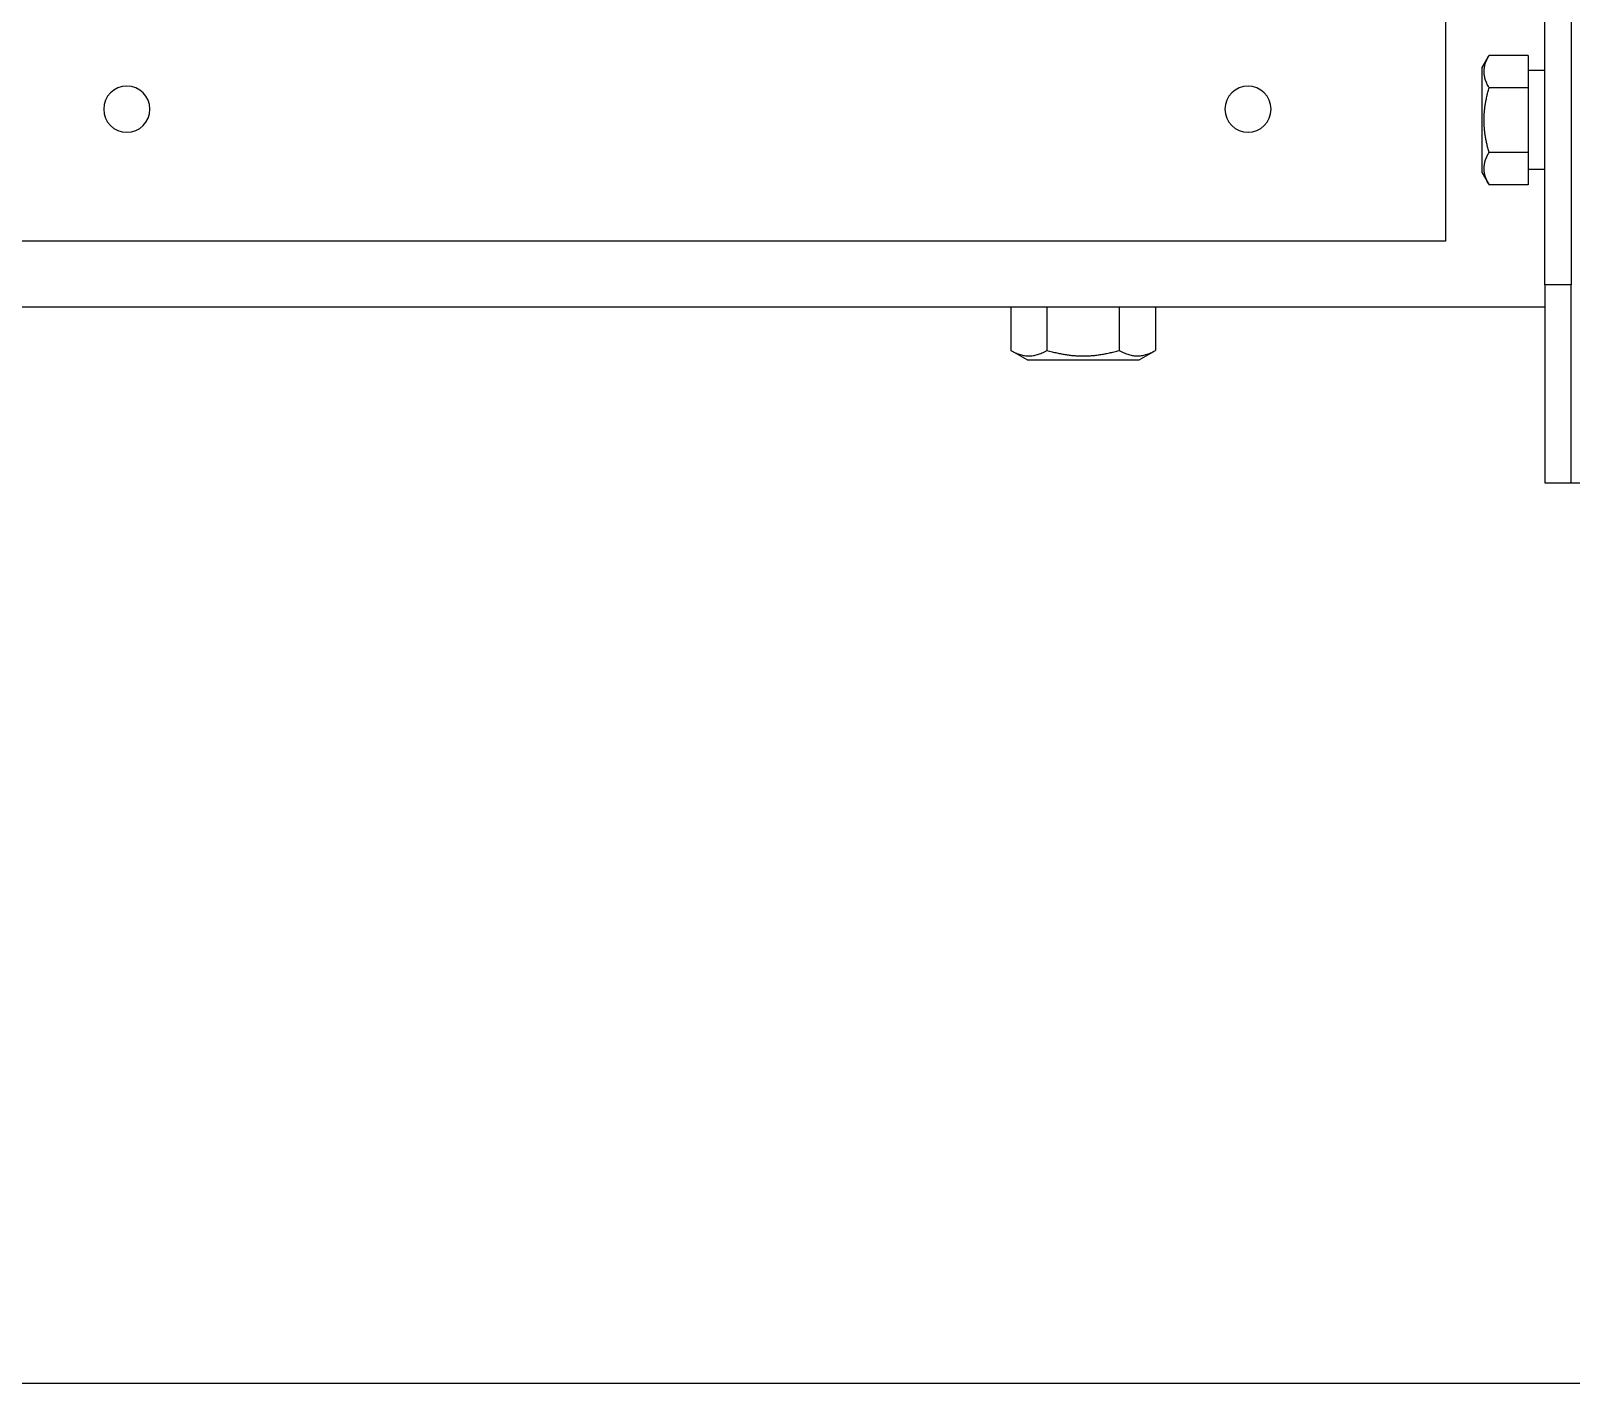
# Model space of a CAD drawing. Header units: millimetres. Extents: x -383313 to -161684, y -117025 to 99224.
# Drawn here: x -326602 to -326368.5, y 31030.8 to 31236 of the extents above; entities that cross this region are included whole.
import ezdxf

# ---------------------------------------------------------------- set-up
doc = ezdxf.new("R2010")
doc.units = ezdxf.units.MM
doc.header["$MEASUREMENT"] = 0
for name, color, linetype in [('PV-55E8', 7, 'Continuous'), ('PV-F89', 7, 'Continuous'), ('Робот', 30, 'Continuous')]:
    doc.layers.add(name, color=color, linetype=linetype)

# ---------------------------------------------------------------- blocks, each defined once
blk = doc.blocks.new('*U123')
at = {"layer": 'PV-55E8', "color": 3}
for p, q in [((-264.5, 563.27), (-260.5, 563.27)), ((-264.5, 533.27), (-264.5, 563.27)), ((-260.5, 563.27), (-256.5, 563.27)), ((-260.5, 563.27), (-260.5, 533.27)), ((-343, 544.62), (-345.47, 543.2)), ((-343, 544.62), (-326, 544.62)), ((-326, 544.62), (-323.53, 543.2)), ((-345.47, 536.62), (-345.47, 543.2)), ((-339.98, 536.62), (-339.98, 543.2)), ((-329.02, 536.62), (-329.02, 543.2)), ((-323.53, 536.62), (-323.53, 543.2)), ((-264.5, 536.62), (-1204.5, 536.62)), ((-260.5, 533.27), (-264.5, 533.27)), ((-264.5, 533.27), (-264.5, 458.27)), ((-260.5, 458.27), (-260.5, 533.27)), ((-279.5, 526.62), (-1189.5, 526.62)), ((-279.5, 526.62), (-279.5, 487.32)), ((-274, 516.27), (-272.95, 518.08)), ((-274, 516.27), (-274, 500.27)), ((-267, 518.08), (-272.95, 518.08)), ((-267, 513.18), (-267, 518.08)), ((-264.5, 515.77), (-267, 515.77)), ((-267, 513.18), (-272.95, 513.18)), ((-267, 503.36), (-267, 513.18)), ((-267, 503.36), (-272.95, 503.36)), ((-267, 498.45), (-267, 503.36)), ((-274, 500.27), (-272.95, 498.45)), ((-264.5, 500.77), (-267, 500.77)), ((-267, 498.45), (-272.95, 498.45))]:
    blk.add_line(p, q, dxfattribs=at)
for centre in [(-479.5, 506.62), (-309.5, 506.62)]:
    blk.add_circle(centre, 3.5, dxfattribs=at)
for points, weights in [([(-345.47, 543.2), (-342.73, 544.78), (-339.98, 543.2)], [1.29573137036, 1.49618171095, 1.29573137036]), ([(-339.98, 543.2), (-334.5, 544.78), (-329.02, 543.2)], [1.29573137036, 1.49618171095, 1.29573137036]), ([(-329.02, 543.2), (-326.27, 544.78), (-323.53, 543.2)], [1.29573137036, 1.49618171095, 1.29573137036]), ([(-272.95, 518.08), (-274.37, 515.63), (-272.95, 513.18)], [1.22364575665, 1.41294441399, 1.22364575665]), ([(-272.95, 513.18), (-274.37, 508.27), (-272.95, 503.36)], [1.22364575665, 1.41294441399, 1.22364575665]), ([(-272.95, 503.36), (-274.37, 500.91), (-272.95, 498.45)], [1.22364575665, 1.41294441399, 1.22364575665])]:
    blk.add_rational_spline(points, weights, degree=2, dxfattribs=at)
blk = doc.blocks.new('Робот ABB IRB660_3.15 (сверху)')
at = {"layer": 'Робот'}
blk.add_circle((0, 0), 3150, dxfattribs=at)
blk = doc.blocks.new('*U149')
at = {"layer": 'PV-F89'}
blk.add_line((3037.85, 1413.87), (3037.85, 948.87), dxfattribs=at)

msp = doc.modelspace()

# ---------------------------------------------------------------- block references
at = {"xscale": -1, "rotation": 180}
msp.add_blockref('*U123', (-326107.95318, 31730.67937), dxfattribs=at)
at = {"layer": 'PV-F89', "rotation": 90}
msp.add_blockref('*U149', (-325398.5861, 27992.96698), dxfattribs=at)
at = {"layer": 'Робот', "rotation": 180}
msp.add_blockref('Робот ABB IRB660_3.15 (сверху)', (-328754.07698, 33964.72651), dxfattribs=at)

doc.saveas('drawing.dxf')
